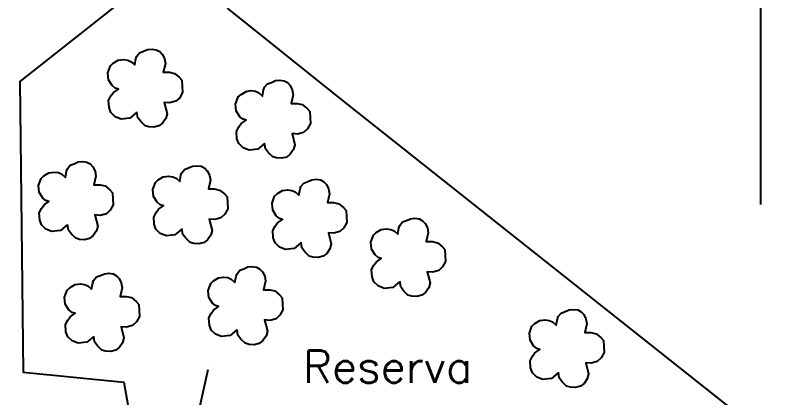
# Model space of a CAD drawing. Extents: x 734557 to 737707, y 7817455 to 7821910.
# Drawn here: x 736051.8 to 736521.6, y 7820456.4 to 7820685.9 of the extents above; entities that cross this region are included whole.
import ezdxf

# ---------------------------------------------------------------- set-up
doc = ezdxf.new("R2010")
doc.units = 0
doc.header["$MEASUREMENT"] = 0
doc.linetypes.add('ACAD_ISO04W100', pattern=[30, 24, -3, 0, -3])
doc.linetypes.add('CONTINUO', pattern=[0])
for name, color, linetype in [('0114000150', 1, 'Continuous'), ('MALHA', 8, 'Continuous'), ('MATO', 3, 'Continuous'), ('REDE_DE_LUZ', 6, 'ACAD_ISO04W100')]:
    doc.layers.add(name, color=color, linetype=linetype)
doc.layers.add('TEXTO_DIVERSOS', color=7, linetype='Continuous', lineweight=5)
doc.styles.add('SIMPLEX', font='simplex', dxfattribs={"height": 0.2})

msp = doc.modelspace()

# ---------------------------------------------------------------- linework, layer by layer
at = {"layer": '0114000150'}
for points in [[(736145.56, 7820718.34), (736054.37, 7820646.36), (736056.44, 7820471.57), (736116.87, 7820465.56), (736129.64, 7820393.86), (736061.25, 7820376.23), (736061.12, 7820352.4), (736060.24, 7820162.14), (735852.66, 7820185.09)], [(737042.82, 7819134.72), (736870.68, 7819321.43), (736793.91, 7819402.49), (736738.48, 7819461.99), (736685.07, 7819519.98), (736624.11, 7819585.42), (736559.11, 7819654.61), (736517.02, 7819700.24), (736484.16, 7819733.16), (736746.12, 7819940.44), (736725.05, 7819970.82), (736697.38, 7819996.73), (736667, 7820041), (736639.63, 7820097.46), (736571.37, 7820164.12), (736548.26, 7820184.6), (736513.82, 7820239.04), (736493.84, 7820270.01), (736478.93, 7820286.39), (736466.56, 7820304.37), (736564.64, 7820384.68), (736246, 7820637.01), (736179.27, 7820690.31)]]:
    msp.add_lwpolyline(points, dxfattribs=at)
at = {"layer": 'MALHA', "linetype": 'ByBlock'}
msp.add_lwpolyline([(736500, 7821759.56), (736500, 7820572.35)], dxfattribs=at)
at = {"layer": 'MATO', "linetype": 'Continuous', "flags": 128}
for points in [[(736145.56, 7820718.34), (736054.37, 7820646.36), (736056.44, 7820471.57), (736116.87, 7820465.56), (736129.64, 7820393.86)], [(736667, 7820041), (736639.63, 7820097.46), (736571.37, 7820164.12), (736548.26, 7820184.6), (736513.82, 7820239.04), (736493.84, 7820270.01), (736478.93, 7820286.39), (736466.56, 7820304.37), (736564.64, 7820384.68), (736246, 7820637.01), (736179.27, 7820690.31)]]:
    msp.add_lwpolyline(points, dxfattribs=at)
at = {"layer": 'MATO', "linetype": 'CONTINUO'}
for points in [[(736124.66, 7820627.69, 0), (736120.61, 7820624.29, 0), (736115.45, 7820623.69, 0), (736111.78, 7820625.12, 0), (736109.17, 7820627.68, 0), (736108.09, 7820630.62, 0), (736107.8, 7820634.95, 0), (736109.21, 7820637.69, 0), (736110.69, 7820639.71, 0), (736113.66, 7820641.72, 0), (736111.77, 7820642.33, 0), (736109.91, 7820643.86, 0), (736107.72, 7820647.31, 0), (736107.32, 7820651.43, 0), (736108.9, 7820655.71, 0), (736110.56, 7820657.24, 0), (736113.59, 7820659.09, 0), (736116.77, 7820659.52, 0), (736119.31, 7820659.15, 0), (736121.32, 7820658.22, 0), (736123.52, 7820656.26, 0), (736124.18, 7820660.01, 0), (736124.75, 7820661.51, 0), (736126.39, 7820663.6, 0), (736128.84, 7820664.5, 0), (736131.23, 7820665.56, 0), (736133.92, 7820665.8, 0), (736136.46, 7820665.44, 0), (736138.53, 7820664.35, 0), (736140.07, 7820662.69, 0), (736141.41, 7820660.04, 0), (736141.93, 7820657.09, 0), (736140.71, 7820651.83, 0), (736144.4, 7820651.88, 0), (736147.45, 7820651.15, 0), (736150.32, 7820648.87, 0), (736151.91, 7820647.05, 0), (736152.35, 7820639.81, 0), (736150.57, 7820636.57, 0), (736148.21, 7820634.41, 0), (736144.5, 7820633.42, 0), (736141.24, 7820633.71, 0), (736142.98, 7820626.94, 0), (736142.18, 7820624.06, 0), (736140.23, 7820621.31, 0), (736138.08, 7820619.59, 0), (736135.02, 7820618.84, 0), (736131.99, 7820619.03, 0), (736129.71, 7820619.67, 0), (736127.1, 7820622.23, 0), (736125.33, 7820624.54, 0), (736124.79, 7820628.04, 0)], [(736201.56, 7820608.99, 0), (736197.5, 7820605.59, 0), (736192.35, 7820604.99, 0), (736188.67, 7820606.42, 0), (736186.06, 7820608.98, 0), (736184.99, 7820611.92, 0), (736184.7, 7820616.25, 0), (736186.1, 7820618.99, 0), (736187.58, 7820621.01, 0), (736190.55, 7820623.02, 0), (736188.66, 7820623.63, 0), (736186.8, 7820625.16, 0), (736184.61, 7820628.61, 0), (736184.22, 7820632.73, 0), (736185.8, 7820637.01, 0), (736187.46, 7820638.54, 0), (736190.49, 7820640.39, 0), (736193.66, 7820640.82, 0), (736196.21, 7820640.45, 0), (736198.22, 7820639.52, 0), (736200.42, 7820637.56, 0), (736201.08, 7820641.31, 0), (736201.64, 7820642.81, 0), (736203.29, 7820644.9, 0), (736205.74, 7820645.8, 0), (736208.13, 7820646.86, 0), (736210.82, 7820647.1, 0), (736213.36, 7820646.74, 0), (736215.43, 7820645.65, 0), (736216.96, 7820643.99, 0), (736218.3, 7820641.34, 0), (736218.83, 7820638.39, 0), (736217.61, 7820633.13, 0), (736221.29, 7820633.18, 0), (736224.34, 7820632.45, 0), (736227.22, 7820630.17, 0), (736228.81, 7820628.35, 0), (736229.24, 7820621.11, 0), (736227.46, 7820617.87, 0), (736225.11, 7820615.71, 0), (736221.39, 7820614.72, 0), (736218.14, 7820615.01, 0), (736219.88, 7820608.24, 0), (736219.08, 7820605.36, 0), (736217.12, 7820602.61, 0), (736214.97, 7820600.89, 0), (736211.91, 7820600.14, 0), (736208.88, 7820600.33, 0), (736206.61, 7820600.97, 0), (736204, 7820603.53, 0), (736202.23, 7820605.84, 0), (736201.68, 7820609.34, 0)], [(736082.93, 7820560.08, 0), (736078.87, 7820556.68, 0), (736073.72, 7820556.08, 0), (736070.04, 7820557.51, 0), (736067.43, 7820560.07, 0), (736066.36, 7820563, 0), (736066.07, 7820567.34, 0), (736067.47, 7820570.07, 0), (736068.95, 7820572.1, 0), (736071.92, 7820574.11, 0), (736070.03, 7820574.71, 0), (736068.17, 7820576.25, 0), (736065.98, 7820579.7, 0), (736065.59, 7820583.81, 0), (736067.17, 7820588.09, 0), (736068.83, 7820589.63, 0), (736071.86, 7820591.48, 0), (736075.03, 7820591.9, 0), (736077.58, 7820591.54, 0), (736079.59, 7820590.61, 0), (736081.79, 7820588.64, 0), (736082.45, 7820592.4, 0), (736083.01, 7820593.9, 0), (736084.66, 7820595.99, 0), (736087.11, 7820596.88, 0), (736089.5, 7820597.95, 0), (736092.19, 7820598.19, 0), (736094.73, 7820597.83, 0), (736096.8, 7820596.74, 0), (736098.33, 7820595.08, 0), (736099.67, 7820592.43, 0), (736100.2, 7820589.47, 0), (736098.98, 7820584.22, 0), (736102.66, 7820584.27, 0), (736105.71, 7820583.54, 0), (736108.59, 7820581.26, 0), (736110.18, 7820579.44, 0), (736110.61, 7820572.2, 0), (736108.83, 7820568.96, 0), (736106.48, 7820566.8, 0), (736102.76, 7820565.81, 0), (736099.51, 7820566.09, 0), (736101.25, 7820559.33, 0), (736100.45, 7820556.45, 0), (736098.49, 7820553.7, 0), (736096.34, 7820551.98, 0), (736093.28, 7820551.23, 0), (736090.25, 7820551.41, 0), (736087.98, 7820552.06, 0), (736085.37, 7820554.62, 0), (736083.6, 7820556.93, 0), (736083.05, 7820560.43, 0)], [(736151.78, 7820557.6, 0), (736147.73, 7820554.19, 0), (736142.57, 7820553.59, 0), (736138.9, 7820555.02, 0), (736136.29, 7820557.58, 0), (736135.21, 7820560.52, 0), (736134.92, 7820564.85, 0), (736136.33, 7820567.59, 0), (736137.81, 7820569.61, 0), (736140.78, 7820571.62, 0), (736138.89, 7820572.23, 0), (736137.03, 7820573.76, 0), (736134.84, 7820577.22, 0), (736134.44, 7820581.33, 0), (736136.02, 7820585.61, 0), (736137.68, 7820587.14, 0), (736140.71, 7820588.99, 0), (736143.89, 7820589.42, 0), (736146.43, 7820589.05, 0), (736148.44, 7820588.12, 0), (736150.64, 7820586.16, 0), (736151.3, 7820589.91, 0), (736151.87, 7820591.42, 0), (736153.51, 7820593.5, 0), (736155.96, 7820594.4, 0), (736158.35, 7820595.46, 0), (736161.04, 7820595.7, 0), (736163.58, 7820595.34, 0), (736165.65, 7820594.25, 0), (736167.19, 7820592.59, 0), (736168.53, 7820589.94, 0), (736169.06, 7820586.99, 0), (736167.83, 7820581.73, 0), (736171.52, 7820581.78, 0), (736174.57, 7820581.05, 0), (736177.44, 7820578.78, 0), (736179.03, 7820576.95, 0), (736179.47, 7820569.71, 0), (736177.69, 7820566.47, 0), (736175.33, 7820564.31, 0), (736171.62, 7820563.32, 0), (736168.36, 7820563.61, 0), (736170.1, 7820556.84, 0), (736169.31, 7820553.96, 0), (736167.35, 7820551.21, 0), (736165.2, 7820549.49, 0), (736162.14, 7820548.74, 0), (736159.11, 7820548.93, 0), (736156.83, 7820549.57, 0), (736154.23, 7820552.13, 0), (736152.45, 7820554.44, 0), (736151.91, 7820557.94, 0)], [(736223.44, 7820549.4, 0), (736219.39, 7820545.99, 0), (736214.23, 7820545.39, 0), (736210.56, 7820546.82, 0), (736207.95, 7820549.38, 0), (736206.87, 7820552.32, 0), (736206.58, 7820556.65, 0), (736207.99, 7820559.39, 0), (736209.47, 7820561.41, 0), (736212.44, 7820563.42, 0), (736210.55, 7820564.03, 0), (736208.69, 7820565.56, 0), (736206.5, 7820569.02, 0), (736206.1, 7820573.13, 0), (736207.68, 7820577.41, 0), (736209.34, 7820578.94, 0), (736212.37, 7820580.79, 0), (736215.55, 7820581.22, 0), (736218.09, 7820580.85, 0), (736220.1, 7820579.92, 0), (736222.3, 7820577.96, 0), (736222.97, 7820581.71, 0), (736223.53, 7820583.22, 0), (736225.17, 7820585.3, 0), (736227.62, 7820586.2, 0), (736230.01, 7820587.26, 0), (736232.7, 7820587.51, 0), (736235.24, 7820587.14, 0), (736237.31, 7820586.05, 0), (736238.85, 7820584.39, 0), (736240.19, 7820581.74, 0), (736240.72, 7820578.79, 0), (736239.49, 7820573.53, 0), (736243.18, 7820573.59, 0), (736246.23, 7820572.85, 0), (736249.1, 7820570.58, 0), (736250.7, 7820568.75, 0), (736251.13, 7820561.51, 0), (736249.35, 7820558.27, 0), (736246.99, 7820556.11, 0), (736243.28, 7820555.12, 0), (736240.02, 7820555.41, 0), (736241.76, 7820548.64, 0), (736240.97, 7820545.76, 0), (736239.01, 7820543.01, 0), (736236.86, 7820541.29, 0), (736233.8, 7820540.54, 0), (736230.77, 7820540.73, 0), (736228.49, 7820541.37, 0), (736225.89, 7820543.93, 0), (736224.11, 7820546.24, 0), (736223.57, 7820549.74, 0)], [(736282.86, 7820525.96, 0), (736278.8, 7820522.56, 0), (736273.65, 7820521.96, 0), (736269.97, 7820523.39, 0), (736267.37, 7820525.95, 0), (736266.29, 7820528.89, 0), (736266, 7820533.22, 0), (736267.41, 7820535.96, 0), (736268.89, 7820537.98, 0), (736271.86, 7820539.99, 0), (736269.97, 7820540.6, 0), (736268.11, 7820542.13, 0), (736265.91, 7820545.58, 0), (736265.52, 7820549.7, 0), (736267.1, 7820553.98, 0), (736268.76, 7820555.51, 0), (736271.79, 7820557.36, 0), (736274.97, 7820557.79, 0), (736277.51, 7820557.42, 0), (736279.52, 7820556.49, 0), (736281.72, 7820554.53, 0), (736282.38, 7820558.28, 0), (736282.94, 7820559.78, 0), (736284.59, 7820561.87, 0), (736287.04, 7820562.77, 0), (736289.43, 7820563.83, 0), (736292.12, 7820564.07, 0), (736294.66, 7820563.71, 0), (736296.73, 7820562.62, 0), (736298.26, 7820560.96, 0), (736299.61, 7820558.31, 0), (736300.13, 7820555.36, 0), (736298.91, 7820550.1, 0), (736302.6, 7820550.15, 0), (736305.65, 7820549.42, 0), (736308.52, 7820547.14, 0), (736310.11, 7820545.32, 0), (736310.54, 7820538.08, 0), (736308.77, 7820534.84, 0), (736306.41, 7820532.68, 0), (736302.7, 7820531.69, 0), (736299.44, 7820531.98, 0), (736301.18, 7820525.21, 0), (736300.38, 7820522.33, 0), (736298.43, 7820519.58, 0), (736296.28, 7820517.86, 0), (736293.22, 7820517.11, 0), (736290.18, 7820517.3, 0), (736287.91, 7820517.94, 0), (736285.3, 7820520.5, 0), (736283.53, 7820522.81, 0), (736282.99, 7820526.31, 0)], [(736184.97, 7820496.95, 0), (736180.91, 7820493.54, 0), (736175.76, 7820492.95, 0), (736172.08, 7820494.38, 0), (736169.48, 7820496.94, 0), (736168.4, 7820499.87, 0), (736168.11, 7820504.2, 0), (736169.52, 7820506.94, 0), (736171, 7820508.96, 0), (736173.97, 7820510.98, 0), (736172.08, 7820511.58, 0), (736170.22, 7820513.12, 0), (736168.02, 7820516.57, 0), (736167.63, 7820520.68, 0), (736169.21, 7820524.96, 0), (736170.87, 7820526.49, 0), (736173.9, 7820528.34, 0), (736177.08, 7820528.77, 0), (736179.62, 7820528.41, 0), (736181.63, 7820527.48, 0), (736183.83, 7820525.51, 0), (736184.49, 7820529.27, 0), (736185.05, 7820530.77, 0), (736186.7, 7820532.85, 0), (736189.15, 7820533.75, 0), (736191.54, 7820534.81, 0), (736194.23, 7820535.06, 0), (736196.77, 7820534.7, 0), (736198.84, 7820533.6, 0), (736200.37, 7820531.95, 0), (736201.72, 7820529.29, 0), (736202.24, 7820526.34, 0), (736201.02, 7820521.08, 0), (736204.71, 7820521.14, 0), (736207.75, 7820520.41, 0), (736210.63, 7820518.13, 0), (736212.22, 7820516.31, 0), (736212.65, 7820509.07, 0), (736210.88, 7820505.82, 0), (736208.52, 7820503.66, 0), (736204.81, 7820502.67, 0), (736201.55, 7820502.96, 0), (736203.29, 7820496.2, 0), (736202.49, 7820493.31, 0), (736200.54, 7820490.56, 0), (736198.39, 7820488.85, 0), (736195.33, 7820488.1, 0), (736192.29, 7820488.28, 0), (736190.02, 7820488.93, 0), (736187.41, 7820491.49, 0), (736185.64, 7820493.8, 0), (736185.1, 7820497.3, 0)], [(736098.69, 7820492.93, 0), (736094.63, 7820489.53, 0), (736089.48, 7820488.93, 0), (736085.8, 7820490.36, 0), (736083.2, 7820492.92, 0), (736082.12, 7820495.85, 0), (736081.83, 7820500.19, 0), (736083.23, 7820502.92, 0), (736084.72, 7820504.95, 0), (736087.68, 7820506.96, 0), (736085.8, 7820507.56, 0), (736083.93, 7820509.1, 0), (736081.74, 7820512.55, 0), (736081.35, 7820516.66, 0), (736082.93, 7820520.94, 0), (736084.59, 7820522.48, 0), (736087.62, 7820524.33, 0), (736090.8, 7820524.75, 0), (736093.34, 7820524.39, 0), (736095.35, 7820523.46, 0), (736097.55, 7820521.49, 0), (736098.21, 7820525.25, 0), (736098.77, 7820526.75, 0), (736100.42, 7820528.83, 0), (736102.87, 7820529.73, 0), (736105.26, 7820530.79, 0), (736107.95, 7820531.04, 0), (736110.49, 7820530.68, 0), (736112.56, 7820529.59, 0), (736114.09, 7820527.93, 0), (736115.44, 7820525.28, 0), (736115.96, 7820522.32, 0), (736114.74, 7820517.06, 0), (736118.43, 7820517.12, 0), (736121.47, 7820516.39, 0), (736124.35, 7820514.11, 0), (736125.94, 7820512.29, 0), (736126.37, 7820505.05, 0), (736124.6, 7820501.81, 0), (736122.24, 7820499.65, 0), (736118.53, 7820498.66, 0), (736115.27, 7820498.94, 0), (736117.01, 7820492.18, 0), (736116.21, 7820489.3, 0), (736114.26, 7820486.54, 0), (736112.11, 7820484.83, 0), (736109.05, 7820484.08, 0), (736106.01, 7820484.26, 0), (736103.74, 7820484.91, 0), (736101.13, 7820487.47, 0), (736099.36, 7820489.78, 0), (736098.82, 7820493.28, 0)], [(736378.26, 7820471.25, 0), (736374.21, 7820467.84, 0), (736369.05, 7820467.25, 0), (736365.38, 7820468.68, 0), (736362.77, 7820471.24, 0), (736361.69, 7820474.17, 0), (736361.4, 7820478.5, 0), (736362.81, 7820481.24, 0), (736364.29, 7820483.26, 0), (736367.26, 7820485.28, 0), (736365.37, 7820485.88, 0), (736363.51, 7820487.42, 0), (736361.32, 7820490.87, 0), (736360.92, 7820494.98, 0), (736362.5, 7820499.26, 0), (736364.16, 7820500.79, 0), (736367.19, 7820502.64, 0), (736370.37, 7820503.07, 0), (736372.91, 7820502.71, 0), (736374.92, 7820501.78, 0), (736377.12, 7820499.81, 0), (736377.78, 7820503.57, 0), (736378.35, 7820505.07, 0), (736379.99, 7820507.15, 0), (736382.44, 7820508.05, 0), (736384.83, 7820509.11, 0), (736387.52, 7820509.36, 0), (736390.06, 7820509, 0), (736392.13, 7820507.9, 0), (736393.67, 7820506.25, 0), (736395.01, 7820503.59, 0), (736395.54, 7820500.64, 0), (736394.31, 7820495.38, 0), (736398, 7820495.44, 0), (736401.05, 7820494.71, 0), (736403.92, 7820492.43, 0), (736405.51, 7820490.61, 0), (736405.95, 7820483.37, 0), (736404.17, 7820480.12, 0), (736401.81, 7820477.96, 0), (736398.1, 7820476.97, 0), (736394.84, 7820477.26, 0), (736396.58, 7820470.5, 0), (736395.79, 7820467.61, 0), (736393.83, 7820464.86, 0), (736391.68, 7820463.15, 0), (736388.62, 7820462.4, 0), (736385.59, 7820462.58, 0), (736383.31, 7820463.23, 0), (736380.7, 7820465.79, 0), (736378.93, 7820468.1, 0), (736378.39, 7820471.6, 0)]]:
    msp.add_polyline3d(points, dxfattribs=at)
at = {"layer": 'REDE_DE_LUZ', "flags": 128}
msp.add_lwpolyline([(736005.01, 7819714.01), (736074.87, 7820060.78), (736107.08, 7820204.24), (736168.49, 7820476.3)], dxfattribs=at)

# ---------------------------------------------------------------- texts
at = {"layer": 'TEXTO_DIVERSOS', "linetype": 'Continuous', "style": 'SIMPLEX'}
msp.add_text('Reserva', height=19.5, dxfattribs=at).set_placement((736224.7, 7820465.19))

doc.saveas('drawing.dxf')
